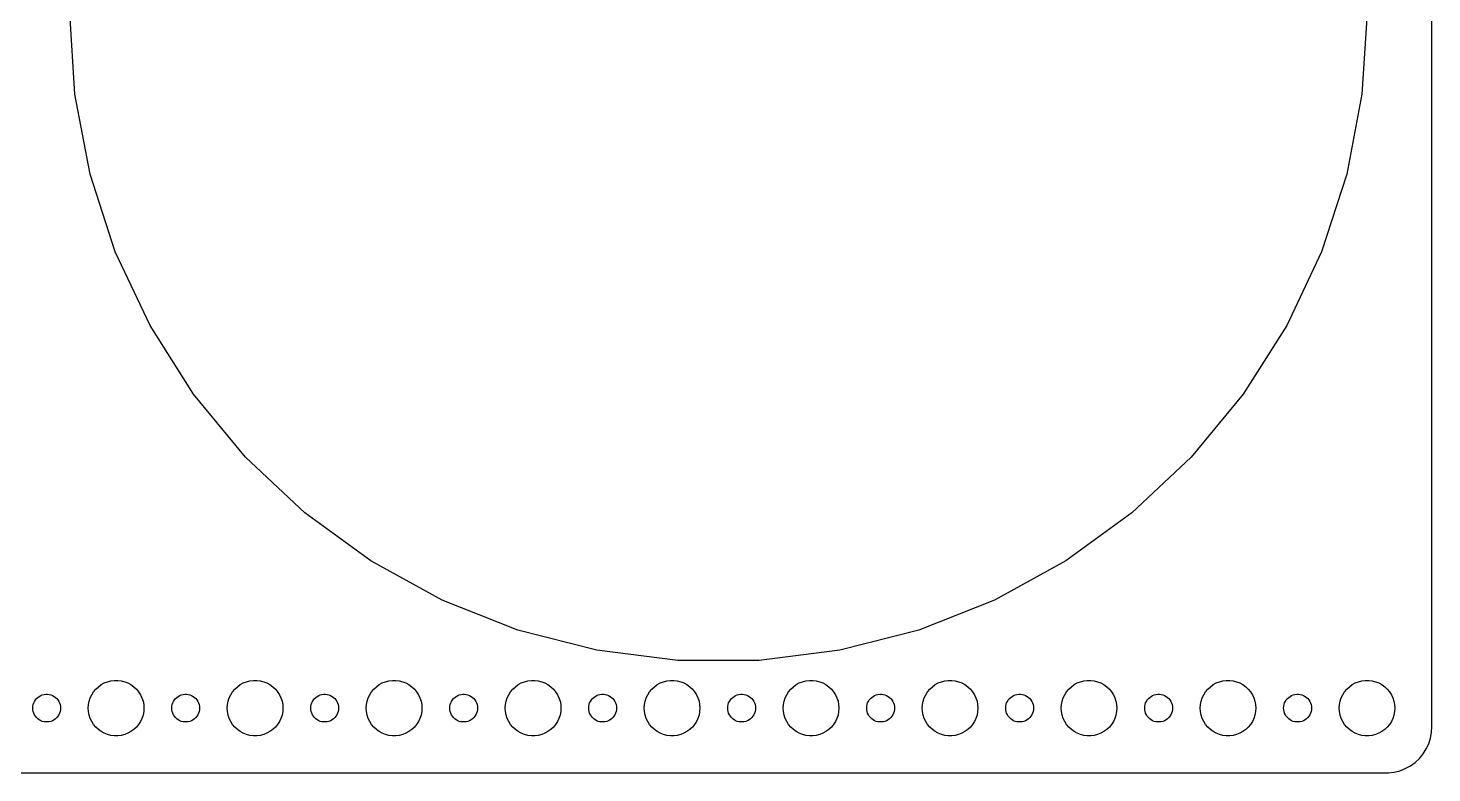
# Model space of a CAD drawing. Header units: metres. Extents: x -367 to 367, y -82 to 82.
# Drawn here: x 215.5 to 367, y -82 to -1.6 of the extents above; entities that cross this region are included whole.
import ezdxf

# ---------------------------------------------------------------- set-up
doc = ezdxf.new("R2010")
doc.units = ezdxf.units.M

msp = doc.modelspace()

# ---------------------------------------------------------------- linework, layer by layer
for p, q in [((367, -77), (367, 77)), ((220.552, -8.7733), (220, 0)), ((360, 0), (359.448, -8.7733)), ((222.199, -17.4083), (220.552, -8.7733)), ((359.448, -8.7733), (357.801, -17.4083)), ((224.916, -25.7687), (222.199, -17.4083)), ((357.801, -17.4083), (355.084, -25.7687)), ((228.659, -33.7227), (224.916, -25.7687)), ((355.084, -25.7687), (351.341, -33.7227)), ((233.369, -41.145), (228.659, -33.7227)), ((351.341, -33.7227), (346.631, -41.145)), ((238.972, -47.9183), (233.369, -41.145)), ((346.631, -41.145), (341.028, -47.9183)), ((245.38, -53.9359), (238.972, -47.9183)), ((341.028, -47.9183), (334.62, -53.9359)), ((252.492, -59.103), (245.38, -53.9359)), ((334.62, -53.9359), (327.508, -59.103)), ((260.195, -63.3379), (252.492, -59.103)), ((327.508, -59.103), (319.805, -63.3379)), ((268.369, -66.574), (260.195, -63.3379)), ((319.805, -63.3379), (311.631, -66.574)), ((276.883, -68.7601), (268.369, -66.574)), ((311.631, -66.574), (303.117, -68.7601)), ((285.605, -69.8619), (276.883, -68.7601)), ((303.117, -68.7601), (294.395, -69.8619)), ((294.395, -69.8619), (285.605, -69.8619)), ((222.813, -72.9464), (223.088, -72.6885)), ((223.088, -72.6885), (223.393, -72.467)), ((223.393, -72.467), (223.723, -72.2855)), ((223.723, -72.2855), (224.073, -72.1468)), ((224.073, -72.1468), (224.438, -72.0531)), ((224.438, -72.0531), (224.812, -72.0059)), ((224.812, -72.0059), (225.188, -72.0059)), ((225.188, -72.0059), (225.562, -72.0531)), ((225.562, -72.0531), (225.927, -72.1468)), ((225.927, -72.1468), (226.277, -72.2855)), ((226.277, -72.2855), (226.607, -72.467)), ((226.607, -72.467), (226.912, -72.6885)), ((226.912, -72.6885), (227.187, -72.9464)), ((237.813, -72.9464), (238.088, -72.6885)), ((238.088, -72.6885), (238.393, -72.467)), ((238.393, -72.467), (238.723, -72.2855)), ((238.723, -72.2855), (239.073, -72.1468)), ((239.073, -72.1468), (239.438, -72.0531)), ((239.438, -72.0531), (239.812, -72.0059)), ((239.812, -72.0059), (240.188, -72.0059)), ((240.188, -72.0059), (240.562, -72.0531)), ((240.562, -72.0531), (240.927, -72.1468)), ((240.927, -72.1468), (241.277, -72.2855)), ((241.277, -72.2855), (241.607, -72.467)), ((241.607, -72.467), (241.912, -72.6885)), ((241.912, -72.6885), (242.187, -72.9464)), ((252.813, -72.9464), (253.088, -72.6885)), ((253.088, -72.6885), (253.393, -72.467)), ((253.393, -72.467), (253.723, -72.2855)), ((253.723, -72.2855), (254.073, -72.1468)), ((254.073, -72.1468), (254.438, -72.0531)), ((254.438, -72.0531), (254.812, -72.0059)), ((254.812, -72.0059), (255.188, -72.0059)), ((255.188, -72.0059), (255.562, -72.0531)), ((255.562, -72.0531), (255.927, -72.1468)), ((255.927, -72.1468), (256.277, -72.2855)), ((256.277, -72.2855), (256.607, -72.467)), ((256.607, -72.467), (256.912, -72.6885)), ((256.912, -72.6885), (257.187, -72.9464)), ((267.813, -72.9464), (268.088, -72.6885)), ((268.088, -72.6885), (268.393, -72.467)), ((268.393, -72.467), (268.723, -72.2855)), ((268.723, -72.2855), (269.073, -72.1468)), ((269.073, -72.1468), (269.438, -72.0531)), ((269.438, -72.0531), (269.812, -72.0059)), ((269.812, -72.0059), (270.188, -72.0059)), ((270.188, -72.0059), (270.562, -72.0531)), ((270.562, -72.0531), (270.927, -72.1468)), ((270.927, -72.1468), (271.277, -72.2855)), ((271.277, -72.2855), (271.607, -72.467)), ((271.607, -72.467), (271.912, -72.6885)), ((271.912, -72.6885), (272.187, -72.9464)), ((282.813, -72.9464), (283.088, -72.6885)), ((283.088, -72.6885), (283.393, -72.467)), ((283.393, -72.467), (283.723, -72.2855)), ((283.723, -72.2855), (284.073, -72.1468)), ((284.073, -72.1468), (284.438, -72.0531)), ((284.438, -72.0531), (284.812, -72.0059)), ((284.812, -72.0059), (285.188, -72.0059)), ((285.188, -72.0059), (285.562, -72.0531)), ((285.562, -72.0531), (285.927, -72.1468)), ((285.927, -72.1468), (286.277, -72.2855)), ((286.277, -72.2855), (286.607, -72.467)), ((286.607, -72.467), (286.912, -72.6885)), ((286.912, -72.6885), (287.187, -72.9464)), ((297.813, -72.9464), (298.088, -72.6885)), ((298.088, -72.6885), (298.393, -72.467)), ((298.393, -72.467), (298.723, -72.2855)), ((298.723, -72.2855), (299.073, -72.1468)), ((299.073, -72.1468), (299.438, -72.0531)), ((299.438, -72.0531), (299.812, -72.0059)), ((299.812, -72.0059), (300.188, -72.0059)), ((300.188, -72.0059), (300.562, -72.0531)), ((300.562, -72.0531), (300.927, -72.1468)), ((300.927, -72.1468), (301.277, -72.2855)), ((301.277, -72.2855), (301.607, -72.467)), ((301.607, -72.467), (301.912, -72.6885)), ((301.912, -72.6885), (302.187, -72.9464)), ((312.813, -72.9464), (313.088, -72.6885)), ((313.088, -72.6885), (313.393, -72.467)), ((313.393, -72.467), (313.723, -72.2855)), ((313.723, -72.2855), (314.073, -72.1468)), ((314.073, -72.1468), (314.438, -72.0531)), ((314.438, -72.0531), (314.812, -72.0059)), ((314.812, -72.0059), (315.188, -72.0059)), ((315.188, -72.0059), (315.562, -72.0531)), ((315.562, -72.0531), (315.927, -72.1468)), ((315.927, -72.1468), (316.277, -72.2855)), ((316.277, -72.2855), (316.607, -72.467)), ((316.607, -72.467), (316.912, -72.6885)), ((316.912, -72.6885), (317.187, -72.9464)), ((327.813, -72.9464), (328.088, -72.6885)), ((328.088, -72.6885), (328.393, -72.467)), ((328.393, -72.467), (328.723, -72.2855)), ((328.723, -72.2855), (329.073, -72.1468)), ((329.073, -72.1468), (329.438, -72.0531)), ((329.438, -72.0531), (329.812, -72.0059)), ((329.812, -72.0059), (330.188, -72.0059)), ((330.188, -72.0059), (330.562, -72.0531)), ((330.562, -72.0531), (330.927, -72.1468)), ((330.927, -72.1468), (331.277, -72.2855)), ((331.277, -72.2855), (331.607, -72.467)), ((331.607, -72.467), (331.912, -72.6885)), ((331.912, -72.6885), (332.187, -72.9464)), ((342.813, -72.9464), (343.088, -72.6885)), ((343.088, -72.6885), (343.393, -72.467)), ((343.393, -72.467), (343.723, -72.2855)), ((343.723, -72.2855), (344.073, -72.1468)), ((344.073, -72.1468), (344.438, -72.0531)), ((344.438, -72.0531), (344.812, -72.0059)), ((344.812, -72.0059), (345.188, -72.0059)), ((345.188, -72.0059), (345.562, -72.0531)), ((345.562, -72.0531), (345.927, -72.1468)), ((345.927, -72.1468), (346.277, -72.2855)), ((346.277, -72.2855), (346.607, -72.467)), ((346.607, -72.467), (346.912, -72.6885)), ((346.912, -72.6885), (347.187, -72.9464)), ((357.813, -72.9464), (358.088, -72.6885)), ((358.088, -72.6885), (358.393, -72.467)), ((358.393, -72.467), (358.723, -72.2855)), ((358.723, -72.2855), (359.073, -72.1468)), ((359.073, -72.1468), (359.438, -72.0531)), ((359.438, -72.0531), (359.812, -72.0059)), ((359.812, -72.0059), (360.188, -72.0059)), ((360.188, -72.0059), (360.562, -72.0531)), ((360.562, -72.0531), (360.927, -72.1468)), ((360.927, -72.1468), (361.277, -72.2855)), ((361.277, -72.2855), (361.607, -72.467)), ((361.607, -72.467), (361.912, -72.6885)), ((361.912, -72.6885), (362.187, -72.9464)), ((216.186, -74.2774), (216.286, -74.1183)), ((216.286, -74.1183), (216.407, -73.9732)), ((216.407, -73.9732), (216.544, -73.8442)), ((216.544, -73.8442), (216.696, -73.7335)), ((216.696, -73.7335), (216.861, -73.6428)), ((216.861, -73.6428), (217.036, -73.5734)), ((217.036, -73.5734), (217.219, -73.5266)), ((217.219, -73.5266), (217.406, -73.503)), ((217.406, -73.503), (217.594, -73.503)), ((217.594, -73.503), (217.781, -73.5266)), ((217.781, -73.5266), (217.964, -73.5734)), ((217.964, -73.5734), (218.139, -73.6428)), ((218.139, -73.6428), (218.304, -73.7335)), ((218.304, -73.7335), (218.456, -73.8442)), ((218.456, -73.8442), (218.593, -73.9732)), ((218.593, -73.9732), (218.714, -74.1183)), ((218.714, -74.1183), (218.814, -74.2774)), ((222.094, -74.2539), (222.211, -73.8956)), ((222.211, -73.8956), (222.371, -73.5547)), ((222.371, -73.5547), (222.573, -73.2366)), ((222.573, -73.2366), (222.813, -72.9464)), ((227.187, -72.9464), (227.427, -73.2366)), ((227.427, -73.2366), (227.629, -73.5547)), ((227.629, -73.5547), (227.789, -73.8956)), ((227.789, -73.8956), (227.906, -74.2539)), ((231.186, -74.2774), (231.286, -74.1183)), ((231.286, -74.1183), (231.407, -73.9732)), ((231.407, -73.9732), (231.544, -73.8442)), ((231.544, -73.8442), (231.696, -73.7335)), ((231.696, -73.7335), (231.861, -73.6428)), ((231.861, -73.6428), (232.036, -73.5734)), ((232.036, -73.5734), (232.219, -73.5266)), ((232.219, -73.5266), (232.406, -73.503)), ((232.406, -73.503), (232.594, -73.503)), ((232.594, -73.503), (232.781, -73.5266)), ((232.781, -73.5266), (232.964, -73.5734)), ((232.964, -73.5734), (233.139, -73.6428)), ((233.139, -73.6428), (233.304, -73.7335)), ((233.304, -73.7335), (233.456, -73.8442)), ((233.456, -73.8442), (233.593, -73.9732)), ((233.593, -73.9732), (233.714, -74.1183)), ((233.714, -74.1183), (233.814, -74.2774)), ((237.094, -74.2539), (237.211, -73.8956)), ((237.211, -73.8956), (237.371, -73.5547)), ((237.371, -73.5547), (237.573, -73.2366)), ((237.573, -73.2366), (237.813, -72.9464)), ((242.187, -72.9464), (242.427, -73.2366)), ((242.427, -73.2366), (242.629, -73.5547)), ((242.629, -73.5547), (242.789, -73.8956)), ((242.789, -73.8956), (242.906, -74.2539)), ((246.186, -74.2774), (246.286, -74.1183)), ((246.286, -74.1183), (246.407, -73.9732)), ((246.407, -73.9732), (246.544, -73.8442)), ((246.544, -73.8442), (246.696, -73.7335)), ((246.696, -73.7335), (246.861, -73.6428)), ((246.861, -73.6428), (247.036, -73.5734)), ((247.036, -73.5734), (247.219, -73.5266)), ((247.219, -73.5266), (247.406, -73.503)), ((247.406, -73.503), (247.594, -73.503)), ((247.594, -73.503), (247.781, -73.5266)), ((247.781, -73.5266), (247.964, -73.5734)), ((247.964, -73.5734), (248.139, -73.6428)), ((248.139, -73.6428), (248.304, -73.7335)), ((248.304, -73.7335), (248.456, -73.8442)), ((248.456, -73.8442), (248.593, -73.9732)), ((248.593, -73.9732), (248.714, -74.1183)), ((248.714, -74.1183), (248.814, -74.2774)), ((252.094, -74.2539), (252.211, -73.8956)), ((252.211, -73.8956), (252.371, -73.5547)), ((252.371, -73.5547), (252.573, -73.2366)), ((252.573, -73.2366), (252.813, -72.9464)), ((257.187, -72.9464), (257.427, -73.2366)), ((257.427, -73.2366), (257.629, -73.5547)), ((257.629, -73.5547), (257.789, -73.8956)), ((257.789, -73.8956), (257.906, -74.2539)), ((261.186, -74.2774), (261.286, -74.1183)), ((261.286, -74.1183), (261.407, -73.9732)), ((261.407, -73.9732), (261.544, -73.8442)), ((261.544, -73.8442), (261.696, -73.7335)), ((261.696, -73.7335), (261.861, -73.6428)), ((261.861, -73.6428), (262.036, -73.5734)), ((262.036, -73.5734), (262.219, -73.5266)), ((262.219, -73.5266), (262.406, -73.503)), ((262.406, -73.503), (262.594, -73.503)), ((262.594, -73.503), (262.781, -73.5266)), ((262.781, -73.5266), (262.964, -73.5734)), ((262.964, -73.5734), (263.139, -73.6428)), ((263.139, -73.6428), (263.304, -73.7335)), ((263.304, -73.7335), (263.456, -73.8442)), ((263.456, -73.8442), (263.593, -73.9732)), ((263.593, -73.9732), (263.714, -74.1183)), ((263.714, -74.1183), (263.814, -74.2774)), ((267.094, -74.2539), (267.211, -73.8956)), ((267.211, -73.8956), (267.371, -73.5547)), ((267.371, -73.5547), (267.573, -73.2366)), ((267.573, -73.2366), (267.813, -72.9464)), ((272.187, -72.9464), (272.427, -73.2366)), ((272.427, -73.2366), (272.629, -73.5547)), ((272.629, -73.5547), (272.789, -73.8956)), ((272.789, -73.8956), (272.906, -74.2539)), ((276.186, -74.2774), (276.286, -74.1183)), ((276.286, -74.1183), (276.407, -73.9732)), ((276.407, -73.9732), (276.544, -73.8442)), ((276.544, -73.8442), (276.696, -73.7335)), ((276.696, -73.7335), (276.861, -73.6428)), ((276.861, -73.6428), (277.036, -73.5734)), ((277.036, -73.5734), (277.219, -73.5266)), ((277.219, -73.5266), (277.406, -73.503)), ((277.406, -73.503), (277.594, -73.503)), ((277.594, -73.503), (277.781, -73.5266)), ((277.781, -73.5266), (277.964, -73.5734)), ((277.964, -73.5734), (278.139, -73.6428)), ((278.139, -73.6428), (278.304, -73.7335)), ((278.304, -73.7335), (278.456, -73.8442)), ((278.456, -73.8442), (278.593, -73.9732)), ((278.593, -73.9732), (278.714, -74.1183)), ((278.714, -74.1183), (278.814, -74.2774)), ((282.094, -74.2539), (282.211, -73.8956)), ((282.211, -73.8956), (282.371, -73.5547)), ((282.371, -73.5547), (282.573, -73.2366)), ((282.573, -73.2366), (282.813, -72.9464)), ((287.187, -72.9464), (287.427, -73.2366)), ((287.427, -73.2366), (287.629, -73.5547)), ((287.629, -73.5547), (287.789, -73.8956)), ((287.789, -73.8956), (287.906, -74.2539)), ((291.186, -74.2774), (291.286, -74.1183)), ((291.286, -74.1183), (291.407, -73.9732)), ((291.407, -73.9732), (291.544, -73.8442)), ((291.544, -73.8442), (291.696, -73.7335)), ((291.696, -73.7335), (291.861, -73.6428)), ((291.861, -73.6428), (292.036, -73.5734)), ((292.036, -73.5734), (292.219, -73.5266)), ((292.219, -73.5266), (292.406, -73.503)), ((292.406, -73.503), (292.594, -73.503)), ((292.594, -73.503), (292.781, -73.5266)), ((292.781, -73.5266), (292.964, -73.5734)), ((292.964, -73.5734), (293.139, -73.6428)), ((293.139, -73.6428), (293.304, -73.7335)), ((293.304, -73.7335), (293.456, -73.8442)), ((293.456, -73.8442), (293.593, -73.9732)), ((293.593, -73.9732), (293.714, -74.1183)), ((293.714, -74.1183), (293.814, -74.2774)), ((297.094, -74.2539), (297.211, -73.8956)), ((297.211, -73.8956), (297.371, -73.5547)), ((297.371, -73.5547), (297.573, -73.2366)), ((297.573, -73.2366), (297.813, -72.9464)), ((302.187, -72.9464), (302.427, -73.2366)), ((302.427, -73.2366), (302.629, -73.5547)), ((302.629, -73.5547), (302.789, -73.8956)), ((302.789, -73.8956), (302.906, -74.2539)), ((306.186, -74.2774), (306.286, -74.1183)), ((306.286, -74.1183), (306.407, -73.9732)), ((306.407, -73.9732), (306.544, -73.8442)), ((306.544, -73.8442), (306.696, -73.7335)), ((306.696, -73.7335), (306.861, -73.6428)), ((306.861, -73.6428), (307.036, -73.5734)), ((307.036, -73.5734), (307.219, -73.5266)), ((307.219, -73.5266), (307.406, -73.503)), ((307.406, -73.503), (307.594, -73.503)), ((307.594, -73.503), (307.781, -73.5266)), ((307.781, -73.5266), (307.964, -73.5734)), ((307.964, -73.5734), (308.139, -73.6428)), ((308.139, -73.6428), (308.304, -73.7335)), ((308.304, -73.7335), (308.456, -73.8442)), ((308.456, -73.8442), (308.593, -73.9732)), ((308.593, -73.9732), (308.714, -74.1183)), ((308.714, -74.1183), (308.814, -74.2774)), ((312.094, -74.2539), (312.211, -73.8956)), ((312.211, -73.8956), (312.371, -73.5547)), ((312.371, -73.5547), (312.573, -73.2366)), ((312.573, -73.2366), (312.813, -72.9464)), ((317.187, -72.9464), (317.427, -73.2366)), ((317.427, -73.2366), (317.629, -73.5547)), ((317.629, -73.5547), (317.789, -73.8956)), ((317.789, -73.8956), (317.906, -74.2539)), ((321.186, -74.2774), (321.286, -74.1183)), ((321.286, -74.1183), (321.407, -73.9732)), ((321.407, -73.9732), (321.544, -73.8442)), ((321.544, -73.8442), (321.696, -73.7335)), ((321.696, -73.7335), (321.861, -73.6428)), ((321.861, -73.6428), (322.036, -73.5734)), ((322.036, -73.5734), (322.219, -73.5266)), ((322.219, -73.5266), (322.406, -73.503)), ((322.406, -73.503), (322.594, -73.503)), ((322.594, -73.503), (322.781, -73.5266)), ((322.781, -73.5266), (322.964, -73.5734)), ((322.964, -73.5734), (323.139, -73.6428)), ((323.139, -73.6428), (323.304, -73.7335)), ((323.304, -73.7335), (323.456, -73.8442)), ((323.456, -73.8442), (323.593, -73.9732)), ((323.593, -73.9732), (323.714, -74.1183)), ((323.714, -74.1183), (323.814, -74.2774)), ((327.094, -74.2539), (327.211, -73.8956)), ((327.211, -73.8956), (327.371, -73.5547)), ((327.371, -73.5547), (327.573, -73.2366)), ((327.573, -73.2366), (327.813, -72.9464)), ((332.187, -72.9464), (332.427, -73.2366)), ((332.427, -73.2366), (332.629, -73.5547)), ((332.629, -73.5547), (332.789, -73.8956)), ((332.789, -73.8956), (332.906, -74.2539)), ((336.186, -74.2774), (336.286, -74.1183)), ((336.286, -74.1183), (336.407, -73.9732)), ((336.407, -73.9732), (336.544, -73.8442)), ((336.544, -73.8442), (336.696, -73.7335)), ((336.696, -73.7335), (336.861, -73.6428)), ((336.861, -73.6428), (337.036, -73.5734)), ((337.036, -73.5734), (337.219, -73.5266)), ((337.219, -73.5266), (337.406, -73.503)), ((337.406, -73.503), (337.594, -73.503)), ((337.594, -73.503), (337.781, -73.5266)), ((337.781, -73.5266), (337.964, -73.5734)), ((337.964, -73.5734), (338.139, -73.6428)), ((338.139, -73.6428), (338.304, -73.7335)), ((338.304, -73.7335), (338.456, -73.8442)), ((338.456, -73.8442), (338.593, -73.9732)), ((338.593, -73.9732), (338.714, -74.1183)), ((338.714, -74.1183), (338.814, -74.2774)), ((342.094, -74.2539), (342.211, -73.8956)), ((342.211, -73.8956), (342.371, -73.5547)), ((342.371, -73.5547), (342.573, -73.2366)), ((342.573, -73.2366), (342.813, -72.9464)), ((347.187, -72.9464), (347.427, -73.2366)), ((347.427, -73.2366), (347.629, -73.5547)), ((347.629, -73.5547), (347.789, -73.8956)), ((347.789, -73.8956), (347.906, -74.2539)), ((351.186, -74.2774), (351.286, -74.1183)), ((351.286, -74.1183), (351.407, -73.9732)), ((351.407, -73.9732), (351.544, -73.8442)), ((351.544, -73.8442), (351.696, -73.7335)), ((351.696, -73.7335), (351.861, -73.6428)), ((351.861, -73.6428), (352.036, -73.5734)), ((352.036, -73.5734), (352.219, -73.5266)), ((352.219, -73.5266), (352.406, -73.503)), ((352.406, -73.503), (352.594, -73.503)), ((352.594, -73.503), (352.781, -73.5266)), ((352.781, -73.5266), (352.964, -73.5734)), ((352.964, -73.5734), (353.139, -73.6428)), ((353.139, -73.6428), (353.304, -73.7335)), ((353.304, -73.7335), (353.456, -73.8442)), ((353.456, -73.8442), (353.593, -73.9732)), ((353.593, -73.9732), (353.714, -74.1183)), ((353.714, -74.1183), (353.814, -74.2774)), ((357.094, -74.2539), (357.211, -73.8956)), ((357.211, -73.8956), (357.371, -73.5547)), ((357.371, -73.5547), (357.573, -73.2366)), ((357.573, -73.2366), (357.813, -72.9464)), ((362.187, -72.9464), (362.427, -73.2366)), ((362.427, -73.2366), (362.629, -73.5547)), ((362.629, -73.5547), (362.789, -73.8956)), ((362.789, -73.8956), (362.906, -74.2539)), ((216, -75), (216.012, -74.812)), ((216.012, -75.188), (216, -75)), ((216.012, -74.812), (216.047, -74.627)), ((216.047, -75.373), (216.012, -75.188)), ((216.047, -74.627), (216.105, -74.4478)), ((216.105, -75.5522), (216.047, -75.373)), ((216.105, -74.4478), (216.186, -74.2774)), ((216.186, -75.7226), (216.105, -75.5522)), ((216.286, -75.8817), (216.186, -75.7226)), ((218.814, -75.7226), (218.714, -75.8817)), ((218.814, -74.2774), (218.895, -74.4478)), ((218.895, -75.5522), (218.814, -75.7226)), ((218.895, -74.4478), (218.953, -74.627)), ((218.953, -75.373), (218.895, -75.5522)), ((218.953, -74.627), (218.988, -74.812)), ((218.988, -75.188), (218.953, -75.373)), ((218.988, -74.812), (219, -75)), ((219, -75), (218.988, -75.188)), ((222, -75), (222.024, -74.624)), ((222.024, -75.376), (222, -75)), ((222.024, -74.624), (222.094, -74.2539)), ((222.094, -75.7461), (222.024, -75.376)), ((222.211, -76.1044), (222.094, -75.7461)), ((227.906, -75.7461), (227.789, -76.1044)), ((227.906, -74.2539), (227.976, -74.624)), ((227.976, -75.376), (227.906, -75.7461)), ((227.976, -74.624), (228, -75)), ((228, -75), (227.976, -75.376)), ((231, -75), (231.012, -74.812)), ((231.012, -75.188), (231, -75)), ((231.012, -74.812), (231.047, -74.627)), ((231.047, -75.373), (231.012, -75.188)), ((231.047, -74.627), (231.105, -74.4478)), ((231.105, -75.5522), (231.047, -75.373)), ((231.105, -74.4478), (231.186, -74.2774)), ((231.186, -75.7226), (231.105, -75.5522)), ((231.286, -75.8817), (231.186, -75.7226)), ((233.814, -75.7226), (233.714, -75.8817)), ((233.814, -74.2774), (233.895, -74.4478)), ((233.895, -75.5522), (233.814, -75.7226)), ((233.895, -74.4478), (233.953, -74.627)), ((233.953, -75.373), (233.895, -75.5522)), ((233.953, -74.627), (233.988, -74.812)), ((233.988, -75.188), (233.953, -75.373)), ((233.988, -74.812), (234, -75)), ((234, -75), (233.988, -75.188)), ((237, -75), (237.024, -74.624)), ((237.024, -75.376), (237, -75)), ((237.024, -74.624), (237.094, -74.2539)), ((237.094, -75.7461), (237.024, -75.376)), ((237.211, -76.1044), (237.094, -75.7461)), ((242.906, -75.7461), (242.789, -76.1044)), ((242.906, -74.2539), (242.976, -74.624)), ((242.976, -75.376), (242.906, -75.7461)), ((242.976, -74.624), (243, -75)), ((243, -75), (242.976, -75.376)), ((246, -75), (246.012, -74.812)), ((246.012, -75.188), (246, -75)), ((246.012, -74.812), (246.047, -74.627)), ((246.047, -75.373), (246.012, -75.188)), ((246.047, -74.627), (246.105, -74.4478)), ((246.105, -75.5522), (246.047, -75.373)), ((246.105, -74.4478), (246.186, -74.2774)), ((246.186, -75.7226), (246.105, -75.5522)), ((246.286, -75.8817), (246.186, -75.7226)), ((248.814, -75.7226), (248.714, -75.8817)), ((248.814, -74.2774), (248.895, -74.4478)), ((248.895, -75.5522), (248.814, -75.7226)), ((248.895, -74.4478), (248.953, -74.627)), ((248.953, -75.373), (248.895, -75.5522)), ((248.953, -74.627), (248.988, -74.812)), ((248.988, -75.188), (248.953, -75.373)), ((248.988, -74.812), (249, -75)), ((249, -75), (248.988, -75.188)), ((252, -75), (252.024, -74.624)), ((252.024, -75.376), (252, -75)), ((252.024, -74.624), (252.094, -74.2539)), ((252.094, -75.7461), (252.024, -75.376)), ((252.211, -76.1044), (252.094, -75.7461)), ((257.906, -75.7461), (257.789, -76.1044)), ((257.906, -74.2539), (257.976, -74.624)), ((257.976, -75.376), (257.906, -75.7461)), ((257.976, -74.624), (258, -75)), ((258, -75), (257.976, -75.376)), ((261, -75), (261.012, -74.812)), ((261.012, -75.188), (261, -75)), ((261.012, -74.812), (261.047, -74.627)), ((261.047, -75.373), (261.012, -75.188)), ((261.047, -74.627), (261.105, -74.4478)), ((261.105, -75.5522), (261.047, -75.373)), ((261.105, -74.4478), (261.186, -74.2774)), ((261.186, -75.7226), (261.105, -75.5522)), ((261.286, -75.8817), (261.186, -75.7226)), ((263.814, -75.7226), (263.714, -75.8817)), ((263.814, -74.2774), (263.895, -74.4478)), ((263.895, -75.5522), (263.814, -75.7226)), ((263.895, -74.4478), (263.953, -74.627)), ((263.953, -75.373), (263.895, -75.5522)), ((263.953, -74.627), (263.988, -74.812)), ((263.988, -75.188), (263.953, -75.373)), ((263.988, -74.812), (264, -75)), ((264, -75), (263.988, -75.188)), ((267, -75), (267.024, -74.624)), ((267.024, -75.376), (267, -75)), ((267.024, -74.624), (267.094, -74.2539)), ((267.094, -75.7461), (267.024, -75.376)), ((267.211, -76.1044), (267.094, -75.7461)), ((272.906, -75.7461), (272.789, -76.1044)), ((272.906, -74.2539), (272.976, -74.624)), ((272.976, -75.376), (272.906, -75.7461)), ((272.976, -74.624), (273, -75)), ((273, -75), (272.976, -75.376)), ((276, -75), (276.012, -74.812)), ((276.012, -75.188), (276, -75)), ((276.012, -74.812), (276.047, -74.627)), ((276.047, -75.373), (276.012, -75.188)), ((276.047, -74.627), (276.105, -74.4478)), ((276.105, -75.5522), (276.047, -75.373)), ((276.105, -74.4478), (276.186, -74.2774)), ((276.186, -75.7226), (276.105, -75.5522)), ((276.286, -75.8817), (276.186, -75.7226)), ((278.814, -75.7226), (278.714, -75.8817)), ((278.814, -74.2774), (278.895, -74.4478)), ((278.895, -75.5522), (278.814, -75.7226)), ((278.895, -74.4478), (278.953, -74.627)), ((278.953, -75.373), (278.895, -75.5522)), ((278.953, -74.627), (278.988, -74.812)), ((278.988, -75.188), (278.953, -75.373)), ((278.988, -74.812), (279, -75)), ((279, -75), (278.988, -75.188)), ((282, -75), (282.024, -74.624)), ((282.024, -75.376), (282, -75)), ((282.024, -74.624), (282.094, -74.2539)), ((282.094, -75.7461), (282.024, -75.376)), ((282.211, -76.1044), (282.094, -75.7461)), ((287.906, -75.7461), (287.789, -76.1044)), ((287.906, -74.2539), (287.976, -74.624)), ((287.976, -75.376), (287.906, -75.7461)), ((287.976, -74.624), (288, -75)), ((288, -75), (287.976, -75.376)), ((291, -75), (291.012, -74.812)), ((291.012, -75.188), (291, -75)), ((291.012, -74.812), (291.047, -74.627)), ((291.047, -75.373), (291.012, -75.188)), ((291.047, -74.627), (291.105, -74.4478)), ((291.105, -75.5522), (291.047, -75.373)), ((291.105, -74.4478), (291.186, -74.2774)), ((291.186, -75.7226), (291.105, -75.5522)), ((291.286, -75.8817), (291.186, -75.7226)), ((293.814, -75.7226), (293.714, -75.8817)), ((293.814, -74.2774), (293.895, -74.4478)), ((293.895, -75.5522), (293.814, -75.7226)), ((293.895, -74.4478), (293.953, -74.627)), ((293.953, -75.373), (293.895, -75.5522)), ((293.953, -74.627), (293.988, -74.812)), ((293.988, -75.188), (293.953, -75.373)), ((293.988, -74.812), (294, -75)), ((294, -75), (293.988, -75.188)), ((297, -75), (297.024, -74.624)), ((297.024, -75.376), (297, -75)), ((297.024, -74.624), (297.094, -74.2539)), ((297.094, -75.7461), (297.024, -75.376)), ((297.211, -76.1044), (297.094, -75.7461)), ((302.906, -75.7461), (302.789, -76.1044)), ((302.906, -74.2539), (302.976, -74.624)), ((302.976, -75.376), (302.906, -75.7461)), ((302.976, -74.624), (303, -75)), ((303, -75), (302.976, -75.376)), ((306, -75), (306.012, -74.812)), ((306.012, -75.188), (306, -75)), ((306.012, -74.812), (306.047, -74.627)), ((306.047, -75.373), (306.012, -75.188)), ((306.047, -74.627), (306.105, -74.4478)), ((306.105, -75.5522), (306.047, -75.373)), ((306.105, -74.4478), (306.186, -74.2774)), ((306.186, -75.7226), (306.105, -75.5522)), ((306.286, -75.8817), (306.186, -75.7226)), ((308.814, -75.7226), (308.714, -75.8817)), ((308.814, -74.2774), (308.895, -74.4478)), ((308.895, -75.5522), (308.814, -75.7226)), ((308.895, -74.4478), (308.953, -74.627)), ((308.953, -75.373), (308.895, -75.5522)), ((308.953, -74.627), (308.988, -74.812)), ((308.988, -75.188), (308.953, -75.373)), ((308.988, -74.812), (309, -75)), ((309, -75), (308.988, -75.188)), ((312, -75), (312.024, -74.624)), ((312.024, -75.376), (312, -75)), ((312.024, -74.624), (312.094, -74.2539)), ((312.094, -75.7461), (312.024, -75.376)), ((312.211, -76.1044), (312.094, -75.7461)), ((317.906, -75.7461), (317.789, -76.1044)), ((317.906, -74.2539), (317.976, -74.624)), ((317.976, -75.376), (317.906, -75.7461)), ((317.976, -74.624), (318, -75)), ((318, -75), (317.976, -75.376)), ((321, -75), (321.012, -74.812)), ((321.012, -75.188), (321, -75)), ((321.012, -74.812), (321.047, -74.627)), ((321.047, -75.373), (321.012, -75.188)), ((321.047, -74.627), (321.105, -74.4478)), ((321.105, -75.5522), (321.047, -75.373)), ((321.105, -74.4478), (321.186, -74.2774)), ((321.186, -75.7226), (321.105, -75.5522)), ((321.286, -75.8817), (321.186, -75.7226)), ((323.814, -75.7226), (323.714, -75.8817)), ((323.814, -74.2774), (323.895, -74.4478)), ((323.895, -75.5522), (323.814, -75.7226)), ((323.895, -74.4478), (323.953, -74.627)), ((323.953, -75.373), (323.895, -75.5522)), ((323.953, -74.627), (323.988, -74.812)), ((323.988, -75.188), (323.953, -75.373)), ((323.988, -74.812), (324, -75)), ((324, -75), (323.988, -75.188)), ((327, -75), (327.024, -74.624)), ((327.024, -75.376), (327, -75)), ((327.024, -74.624), (327.094, -74.2539)), ((327.094, -75.7461), (327.024, -75.376)), ((327.211, -76.1044), (327.094, -75.7461)), ((332.906, -75.7461), (332.789, -76.1044)), ((332.906, -74.2539), (332.976, -74.624)), ((332.976, -75.376), (332.906, -75.7461)), ((332.976, -74.624), (333, -75)), ((333, -75), (332.976, -75.376)), ((336, -75), (336.012, -74.812)), ((336.012, -75.188), (336, -75)), ((336.012, -74.812), (336.047, -74.627)), ((336.047, -75.373), (336.012, -75.188)), ((336.047, -74.627), (336.105, -74.4478)), ((336.105, -75.5522), (336.047, -75.373)), ((336.105, -74.4478), (336.186, -74.2774)), ((336.186, -75.7226), (336.105, -75.5522)), ((336.286, -75.8817), (336.186, -75.7226)), ((338.814, -75.7226), (338.714, -75.8817)), ((338.814, -74.2774), (338.895, -74.4478)), ((338.895, -75.5522), (338.814, -75.7226)), ((338.895, -74.4478), (338.953, -74.627)), ((338.953, -75.373), (338.895, -75.5522)), ((338.953, -74.627), (338.988, -74.812)), ((338.988, -75.188), (338.953, -75.373)), ((338.988, -74.812), (339, -75)), ((339, -75), (338.988, -75.188)), ((342, -75), (342.024, -74.624)), ((342.024, -75.376), (342, -75)), ((342.024, -74.624), (342.094, -74.2539)), ((342.094, -75.7461), (342.024, -75.376)), ((342.211, -76.1044), (342.094, -75.7461)), ((347.906, -75.7461), (347.789, -76.1044)), ((347.906, -74.2539), (347.976, -74.624)), ((347.976, -75.376), (347.906, -75.7461)), ((347.976, -74.624), (348, -75)), ((348, -75), (347.976, -75.376)), ((351, -75), (351.012, -74.812)), ((351.012, -75.188), (351, -75)), ((351.012, -74.812), (351.047, -74.627)), ((351.047, -75.373), (351.012, -75.188)), ((351.047, -74.627), (351.105, -74.4478)), ((351.105, -75.5522), (351.047, -75.373)), ((351.105, -74.4478), (351.186, -74.2774)), ((351.186, -75.7226), (351.105, -75.5522)), ((351.286, -75.8817), (351.186, -75.7226)), ((353.814, -75.7226), (353.714, -75.8817)), ((353.814, -74.2774), (353.895, -74.4478)), ((353.895, -75.5522), (353.814, -75.7226)), ((353.895, -74.4478), (353.953, -74.627)), ((353.953, -75.373), (353.895, -75.5522)), ((353.953, -74.627), (353.988, -74.812)), ((353.988, -75.188), (353.953, -75.373)), ((353.988, -74.812), (354, -75)), ((354, -75), (353.988, -75.188)), ((357, -75), (357.024, -74.624)), ((357.024, -75.376), (357, -75)), ((357.024, -74.624), (357.094, -74.2539)), ((357.094, -75.7461), (357.024, -75.376)), ((357.211, -76.1044), (357.094, -75.7461)), ((362.906, -75.7461), (362.789, -76.1044)), ((362.906, -74.2539), (362.976, -74.624)), ((362.976, -75.376), (362.906, -75.7461)), ((362.976, -74.624), (363, -75)), ((363, -75), (362.976, -75.376)), ((216.407, -76.0268), (216.286, -75.8817)), ((216.544, -76.1558), (216.407, -76.0268)), ((216.696, -76.2665), (216.544, -76.1558)), ((216.861, -76.3572), (216.696, -76.2665)), ((217.036, -76.4266), (216.861, -76.3572)), ((217.219, -76.4734), (217.036, -76.4266)), ((217.406, -76.497), (217.219, -76.4734)), ((217.594, -76.497), (217.406, -76.497)), ((217.781, -76.4734), (217.594, -76.497)), ((217.964, -76.4266), (217.781, -76.4734)), ((218.139, -76.3572), (217.964, -76.4266)), ((218.304, -76.2665), (218.139, -76.3572)), ((218.456, -76.1558), (218.304, -76.2665)), ((218.593, -76.0268), (218.456, -76.1558)), ((218.714, -75.8817), (218.593, -76.0268)), ((222.371, -76.4453), (222.211, -76.1044)), ((222.573, -76.7634), (222.371, -76.4453)), ((222.813, -77.0536), (222.573, -76.7634)), ((223.088, -77.3115), (222.813, -77.0536)), ((227.187, -77.0536), (226.912, -77.3115)), ((227.427, -76.7634), (227.187, -77.0536)), ((227.629, -76.4453), (227.427, -76.7634)), ((227.789, -76.1044), (227.629, -76.4453)), ((231.407, -76.0268), (231.286, -75.8817)), ((231.544, -76.1558), (231.407, -76.0268)), ((231.696, -76.2665), (231.544, -76.1558)), ((231.861, -76.3572), (231.696, -76.2665)), ((232.036, -76.4266), (231.861, -76.3572)), ((232.219, -76.4734), (232.036, -76.4266)), ((232.406, -76.497), (232.219, -76.4734)), ((232.594, -76.497), (232.406, -76.497)), ((232.781, -76.4734), (232.594, -76.497)), ((232.964, -76.4266), (232.781, -76.4734)), ((233.139, -76.3572), (232.964, -76.4266)), ((233.304, -76.2665), (233.139, -76.3572)), ((233.456, -76.1558), (233.304, -76.2665)), ((233.593, -76.0268), (233.456, -76.1558)), ((233.714, -75.8817), (233.593, -76.0268)), ((237.371, -76.4453), (237.211, -76.1044)), ((237.573, -76.7634), (237.371, -76.4453)), ((237.813, -77.0536), (237.573, -76.7634)), ((238.088, -77.3115), (237.813, -77.0536)), ((242.187, -77.0536), (241.912, -77.3115)), ((242.427, -76.7634), (242.187, -77.0536)), ((242.629, -76.4453), (242.427, -76.7634)), ((242.789, -76.1044), (242.629, -76.4453)), ((246.407, -76.0268), (246.286, -75.8817)), ((246.544, -76.1558), (246.407, -76.0268)), ((246.696, -76.2665), (246.544, -76.1558)), ((246.861, -76.3572), (246.696, -76.2665)), ((247.036, -76.4266), (246.861, -76.3572)), ((247.219, -76.4734), (247.036, -76.4266)), ((247.406, -76.497), (247.219, -76.4734)), ((247.594, -76.497), (247.406, -76.497)), ((247.781, -76.4734), (247.594, -76.497)), ((247.964, -76.4266), (247.781, -76.4734)), ((248.139, -76.3572), (247.964, -76.4266)), ((248.304, -76.2665), (248.139, -76.3572)), ((248.456, -76.1558), (248.304, -76.2665)), ((248.593, -76.0268), (248.456, -76.1558)), ((248.714, -75.8817), (248.593, -76.0268)), ((252.371, -76.4453), (252.211, -76.1044)), ((252.573, -76.7634), (252.371, -76.4453)), ((252.813, -77.0536), (252.573, -76.7634)), ((253.088, -77.3115), (252.813, -77.0536)), ((257.187, -77.0536), (256.912, -77.3115)), ((257.427, -76.7634), (257.187, -77.0536)), ((257.629, -76.4453), (257.427, -76.7634)), ((257.789, -76.1044), (257.629, -76.4453)), ((261.407, -76.0268), (261.286, -75.8817)), ((261.544, -76.1558), (261.407, -76.0268)), ((261.696, -76.2665), (261.544, -76.1558)), ((261.861, -76.3572), (261.696, -76.2665)), ((262.036, -76.4266), (261.861, -76.3572)), ((262.219, -76.4734), (262.036, -76.4266)), ((262.406, -76.497), (262.219, -76.4734)), ((262.594, -76.497), (262.406, -76.497)), ((262.781, -76.4734), (262.594, -76.497)), ((262.964, -76.4266), (262.781, -76.4734)), ((263.139, -76.3572), (262.964, -76.4266)), ((263.304, -76.2665), (263.139, -76.3572)), ((263.456, -76.1558), (263.304, -76.2665)), ((263.593, -76.0268), (263.456, -76.1558)), ((263.714, -75.8817), (263.593, -76.0268)), ((267.371, -76.4453), (267.211, -76.1044)), ((267.573, -76.7634), (267.371, -76.4453)), ((267.813, -77.0536), (267.573, -76.7634)), ((268.088, -77.3115), (267.813, -77.0536)), ((272.187, -77.0536), (271.912, -77.3115)), ((272.427, -76.7634), (272.187, -77.0536)), ((272.629, -76.4453), (272.427, -76.7634)), ((272.789, -76.1044), (272.629, -76.4453)), ((276.407, -76.0268), (276.286, -75.8817)), ((276.544, -76.1558), (276.407, -76.0268)), ((276.696, -76.2665), (276.544, -76.1558)), ((276.861, -76.3572), (276.696, -76.2665)), ((277.036, -76.4266), (276.861, -76.3572)), ((277.219, -76.4734), (277.036, -76.4266)), ((277.406, -76.497), (277.219, -76.4734)), ((277.594, -76.497), (277.406, -76.497)), ((277.781, -76.4734), (277.594, -76.497)), ((277.964, -76.4266), (277.781, -76.4734)), ((278.139, -76.3572), (277.964, -76.4266)), ((278.304, -76.2665), (278.139, -76.3572)), ((278.456, -76.1558), (278.304, -76.2665)), ((278.593, -76.0268), (278.456, -76.1558)), ((278.714, -75.8817), (278.593, -76.0268)), ((282.371, -76.4453), (282.211, -76.1044)), ((282.573, -76.7634), (282.371, -76.4453)), ((282.813, -77.0536), (282.573, -76.7634)), ((283.088, -77.3115), (282.813, -77.0536)), ((287.187, -77.0536), (286.912, -77.3115)), ((287.427, -76.7634), (287.187, -77.0536)), ((287.629, -76.4453), (287.427, -76.7634)), ((287.789, -76.1044), (287.629, -76.4453)), ((291.407, -76.0268), (291.286, -75.8817)), ((291.544, -76.1558), (291.407, -76.0268)), ((291.696, -76.2665), (291.544, -76.1558)), ((291.861, -76.3572), (291.696, -76.2665)), ((292.036, -76.4266), (291.861, -76.3572)), ((292.219, -76.4734), (292.036, -76.4266)), ((292.406, -76.497), (292.219, -76.4734)), ((292.594, -76.497), (292.406, -76.497)), ((292.781, -76.4734), (292.594, -76.497)), ((292.964, -76.4266), (292.781, -76.4734)), ((293.139, -76.3572), (292.964, -76.4266)), ((293.304, -76.2665), (293.139, -76.3572)), ((293.456, -76.1558), (293.304, -76.2665)), ((293.593, -76.0268), (293.456, -76.1558)), ((293.714, -75.8817), (293.593, -76.0268)), ((297.371, -76.4453), (297.211, -76.1044)), ((297.573, -76.7634), (297.371, -76.4453)), ((297.813, -77.0536), (297.573, -76.7634)), ((298.088, -77.3115), (297.813, -77.0536)), ((302.187, -77.0536), (301.912, -77.3115)), ((302.427, -76.7634), (302.187, -77.0536)), ((302.629, -76.4453), (302.427, -76.7634)), ((302.789, -76.1044), (302.629, -76.4453)), ((306.407, -76.0268), (306.286, -75.8817)), ((306.544, -76.1558), (306.407, -76.0268)), ((306.696, -76.2665), (306.544, -76.1558)), ((306.861, -76.3572), (306.696, -76.2665)), ((307.036, -76.4266), (306.861, -76.3572)), ((307.219, -76.4734), (307.036, -76.4266)), ((307.406, -76.497), (307.219, -76.4734)), ((307.594, -76.497), (307.406, -76.497)), ((307.781, -76.4734), (307.594, -76.497)), ((307.964, -76.4266), (307.781, -76.4734)), ((308.139, -76.3572), (307.964, -76.4266)), ((308.304, -76.2665), (308.139, -76.3572)), ((308.456, -76.1558), (308.304, -76.2665)), ((308.593, -76.0268), (308.456, -76.1558)), ((308.714, -75.8817), (308.593, -76.0268)), ((312.371, -76.4453), (312.211, -76.1044)), ((312.573, -76.7634), (312.371, -76.4453)), ((312.813, -77.0536), (312.573, -76.7634)), ((313.088, -77.3115), (312.813, -77.0536)), ((317.187, -77.0536), (316.912, -77.3115)), ((317.427, -76.7634), (317.187, -77.0536)), ((317.629, -76.4453), (317.427, -76.7634)), ((317.789, -76.1044), (317.629, -76.4453)), ((321.407, -76.0268), (321.286, -75.8817)), ((321.544, -76.1558), (321.407, -76.0268)), ((321.696, -76.2665), (321.544, -76.1558)), ((321.861, -76.3572), (321.696, -76.2665)), ((322.036, -76.4266), (321.861, -76.3572)), ((322.219, -76.4734), (322.036, -76.4266)), ((322.406, -76.497), (322.219, -76.4734)), ((322.594, -76.497), (322.406, -76.497)), ((322.781, -76.4734), (322.594, -76.497)), ((322.964, -76.4266), (322.781, -76.4734)), ((323.139, -76.3572), (322.964, -76.4266)), ((323.304, -76.2665), (323.139, -76.3572)), ((323.456, -76.1558), (323.304, -76.2665)), ((323.593, -76.0268), (323.456, -76.1558)), ((323.714, -75.8817), (323.593, -76.0268)), ((327.371, -76.4453), (327.211, -76.1044)), ((327.573, -76.7634), (327.371, -76.4453)), ((327.813, -77.0536), (327.573, -76.7634)), ((328.088, -77.3115), (327.813, -77.0536)), ((332.187, -77.0536), (331.912, -77.3115)), ((332.427, -76.7634), (332.187, -77.0536)), ((332.629, -76.4453), (332.427, -76.7634)), ((332.789, -76.1044), (332.629, -76.4453)), ((336.407, -76.0268), (336.286, -75.8817)), ((336.544, -76.1558), (336.407, -76.0268)), ((336.696, -76.2665), (336.544, -76.1558)), ((336.861, -76.3572), (336.696, -76.2665)), ((337.036, -76.4266), (336.861, -76.3572)), ((337.219, -76.4734), (337.036, -76.4266)), ((337.406, -76.497), (337.219, -76.4734)), ((337.594, -76.497), (337.406, -76.497)), ((337.781, -76.4734), (337.594, -76.497)), ((337.964, -76.4266), (337.781, -76.4734)), ((338.139, -76.3572), (337.964, -76.4266)), ((338.304, -76.2665), (338.139, -76.3572)), ((338.456, -76.1558), (338.304, -76.2665)), ((338.593, -76.0268), (338.456, -76.1558)), ((338.714, -75.8817), (338.593, -76.0268)), ((342.371, -76.4453), (342.211, -76.1044)), ((342.573, -76.7634), (342.371, -76.4453)), ((342.813, -77.0536), (342.573, -76.7634)), ((343.088, -77.3115), (342.813, -77.0536)), ((347.187, -77.0536), (346.912, -77.3115)), ((347.427, -76.7634), (347.187, -77.0536)), ((347.629, -76.4453), (347.427, -76.7634)), ((347.789, -76.1044), (347.629, -76.4453)), ((351.407, -76.0268), (351.286, -75.8817)), ((351.544, -76.1558), (351.407, -76.0268)), ((351.696, -76.2665), (351.544, -76.1558)), ((351.861, -76.3572), (351.696, -76.2665)), ((352.036, -76.4266), (351.861, -76.3572)), ((352.219, -76.4734), (352.036, -76.4266)), ((352.406, -76.497), (352.219, -76.4734)), ((352.594, -76.497), (352.406, -76.497)), ((352.781, -76.4734), (352.594, -76.497)), ((352.964, -76.4266), (352.781, -76.4734)), ((353.139, -76.3572), (352.964, -76.4266)), ((353.304, -76.2665), (353.139, -76.3572)), ((353.456, -76.1558), (353.304, -76.2665)), ((353.593, -76.0268), (353.456, -76.1558)), ((353.714, -75.8817), (353.593, -76.0268)), ((357.371, -76.4453), (357.211, -76.1044)), ((357.573, -76.7634), (357.371, -76.4453)), ((357.813, -77.0536), (357.573, -76.7634)), ((358.088, -77.3115), (357.813, -77.0536)), ((362.187, -77.0536), (361.912, -77.3115)), ((362.427, -76.7634), (362.187, -77.0536)), ((362.629, -76.4453), (362.427, -76.7634)), ((362.789, -76.1044), (362.629, -76.4453)), ((366.961, -77.6267), (367, -77)), ((223.393, -77.533), (223.088, -77.3115)), ((223.723, -77.7145), (223.393, -77.533)), ((224.073, -77.8532), (223.723, -77.7145)), ((224.438, -77.9469), (224.073, -77.8532)), ((224.812, -77.9941), (224.438, -77.9469)), ((225.188, -77.9941), (224.812, -77.9941)), ((225.562, -77.9469), (225.188, -77.9941)), ((225.927, -77.8532), (225.562, -77.9469)), ((226.277, -77.7145), (225.927, -77.8532)), ((226.607, -77.533), (226.277, -77.7145)), ((226.912, -77.3115), (226.607, -77.533)), ((238.393, -77.533), (238.088, -77.3115)), ((238.723, -77.7145), (238.393, -77.533)), ((239.073, -77.8532), (238.723, -77.7145)), ((239.438, -77.9469), (239.073, -77.8532)), ((239.812, -77.9941), (239.438, -77.9469)), ((240.188, -77.9941), (239.812, -77.9941)), ((240.562, -77.9469), (240.188, -77.9941)), ((240.927, -77.8532), (240.562, -77.9469)), ((241.277, -77.7145), (240.927, -77.8532)), ((241.607, -77.533), (241.277, -77.7145)), ((241.912, -77.3115), (241.607, -77.533)), ((253.393, -77.533), (253.088, -77.3115)), ((253.723, -77.7145), (253.393, -77.533)), ((254.073, -77.8532), (253.723, -77.7145)), ((254.438, -77.9469), (254.073, -77.8532)), ((254.812, -77.9941), (254.438, -77.9469)), ((255.188, -77.9941), (254.812, -77.9941)), ((255.562, -77.9469), (255.188, -77.9941)), ((255.927, -77.8532), (255.562, -77.9469)), ((256.277, -77.7145), (255.927, -77.8532)), ((256.607, -77.533), (256.277, -77.7145)), ((256.912, -77.3115), (256.607, -77.533)), ((268.393, -77.533), (268.088, -77.3115)), ((268.723, -77.7145), (268.393, -77.533)), ((269.073, -77.8532), (268.723, -77.7145)), ((269.438, -77.9469), (269.073, -77.8532)), ((269.812, -77.9941), (269.438, -77.9469)), ((270.188, -77.9941), (269.812, -77.9941)), ((270.562, -77.9469), (270.188, -77.9941)), ((270.927, -77.8532), (270.562, -77.9469)), ((271.277, -77.7145), (270.927, -77.8532)), ((271.607, -77.533), (271.277, -77.7145)), ((271.912, -77.3115), (271.607, -77.533)), ((283.393, -77.533), (283.088, -77.3115)), ((283.723, -77.7145), (283.393, -77.533)), ((284.073, -77.8532), (283.723, -77.7145)), ((284.438, -77.9469), (284.073, -77.8532)), ((284.812, -77.9941), (284.438, -77.9469)), ((285.188, -77.9941), (284.812, -77.9941)), ((285.562, -77.9469), (285.188, -77.9941)), ((285.927, -77.8532), (285.562, -77.9469)), ((286.277, -77.7145), (285.927, -77.8532)), ((286.607, -77.533), (286.277, -77.7145)), ((286.912, -77.3115), (286.607, -77.533)), ((298.393, -77.533), (298.088, -77.3115)), ((298.723, -77.7145), (298.393, -77.533)), ((299.073, -77.8532), (298.723, -77.7145)), ((299.438, -77.9469), (299.073, -77.8532)), ((299.812, -77.9941), (299.438, -77.9469)), ((300.188, -77.9941), (299.812, -77.9941)), ((300.562, -77.9469), (300.188, -77.9941)), ((300.927, -77.8532), (300.562, -77.9469)), ((301.277, -77.7145), (300.927, -77.8532)), ((301.607, -77.533), (301.277, -77.7145)), ((301.912, -77.3115), (301.607, -77.533)), ((313.393, -77.533), (313.088, -77.3115)), ((313.723, -77.7145), (313.393, -77.533)), ((314.073, -77.8532), (313.723, -77.7145)), ((314.438, -77.9469), (314.073, -77.8532)), ((314.812, -77.9941), (314.438, -77.9469)), ((315.188, -77.9941), (314.812, -77.9941)), ((315.562, -77.9469), (315.188, -77.9941)), ((315.927, -77.8532), (315.562, -77.9469)), ((316.277, -77.7145), (315.927, -77.8532)), ((316.607, -77.533), (316.277, -77.7145)), ((316.912, -77.3115), (316.607, -77.533)), ((328.393, -77.533), (328.088, -77.3115)), ((328.723, -77.7145), (328.393, -77.533)), ((329.073, -77.8532), (328.723, -77.7145)), ((329.438, -77.9469), (329.073, -77.8532)), ((329.812, -77.9941), (329.438, -77.9469)), ((330.188, -77.9941), (329.812, -77.9941)), ((330.562, -77.9469), (330.188, -77.9941)), ((330.927, -77.8532), (330.562, -77.9469)), ((331.277, -77.7145), (330.927, -77.8532)), ((331.607, -77.533), (331.277, -77.7145)), ((331.912, -77.3115), (331.607, -77.533)), ((343.393, -77.533), (343.088, -77.3115)), ((343.723, -77.7145), (343.393, -77.533)), ((344.073, -77.8532), (343.723, -77.7145)), ((344.438, -77.9469), (344.073, -77.8532)), ((344.812, -77.9941), (344.438, -77.9469)), ((345.188, -77.9941), (344.812, -77.9941)), ((345.562, -77.9469), (345.188, -77.9941)), ((345.927, -77.8532), (345.562, -77.9469)), ((346.277, -77.7145), (345.927, -77.8532)), ((346.607, -77.533), (346.277, -77.7145)), ((346.912, -77.3115), (346.607, -77.533)), ((358.393, -77.533), (358.088, -77.3115)), ((358.723, -77.7145), (358.393, -77.533)), ((359.073, -77.8532), (358.723, -77.7145)), ((359.438, -77.9469), (359.073, -77.8532)), ((359.812, -77.9941), (359.438, -77.9469)), ((360.188, -77.9941), (359.812, -77.9941)), ((360.562, -77.9469), (360.188, -77.9941)), ((360.927, -77.8532), (360.562, -77.9469)), ((361.277, -77.7145), (360.927, -77.8532)), ((361.607, -77.533), (361.277, -77.7145)), ((361.912, -77.3115), (361.607, -77.533)), ((366.649, -78.8406), (366.843, -78.2434)), ((366.843, -78.2434), (366.961, -77.6267)), ((365.645, -80.4227), (366.045, -79.9389)), ((366.045, -79.9389), (366.382, -79.4088)), ((366.382, -79.4088), (366.649, -78.8406)), ((362.937, -81.9114), (363.545, -81.7553)), ((363.545, -81.7553), (364.129, -81.5241)), ((364.129, -81.5241), (364.679, -81.2216)), ((364.679, -81.2216), (365.187, -80.8526)), ((365.187, -80.8526), (365.645, -80.4227)), ((-362.314, -81.9901), (362.314, -81.9901)), ((362.314, -81.9901), (362.937, -81.9114))]:
    msp.add_line(p, q)

doc.saveas('drawing.dxf')
